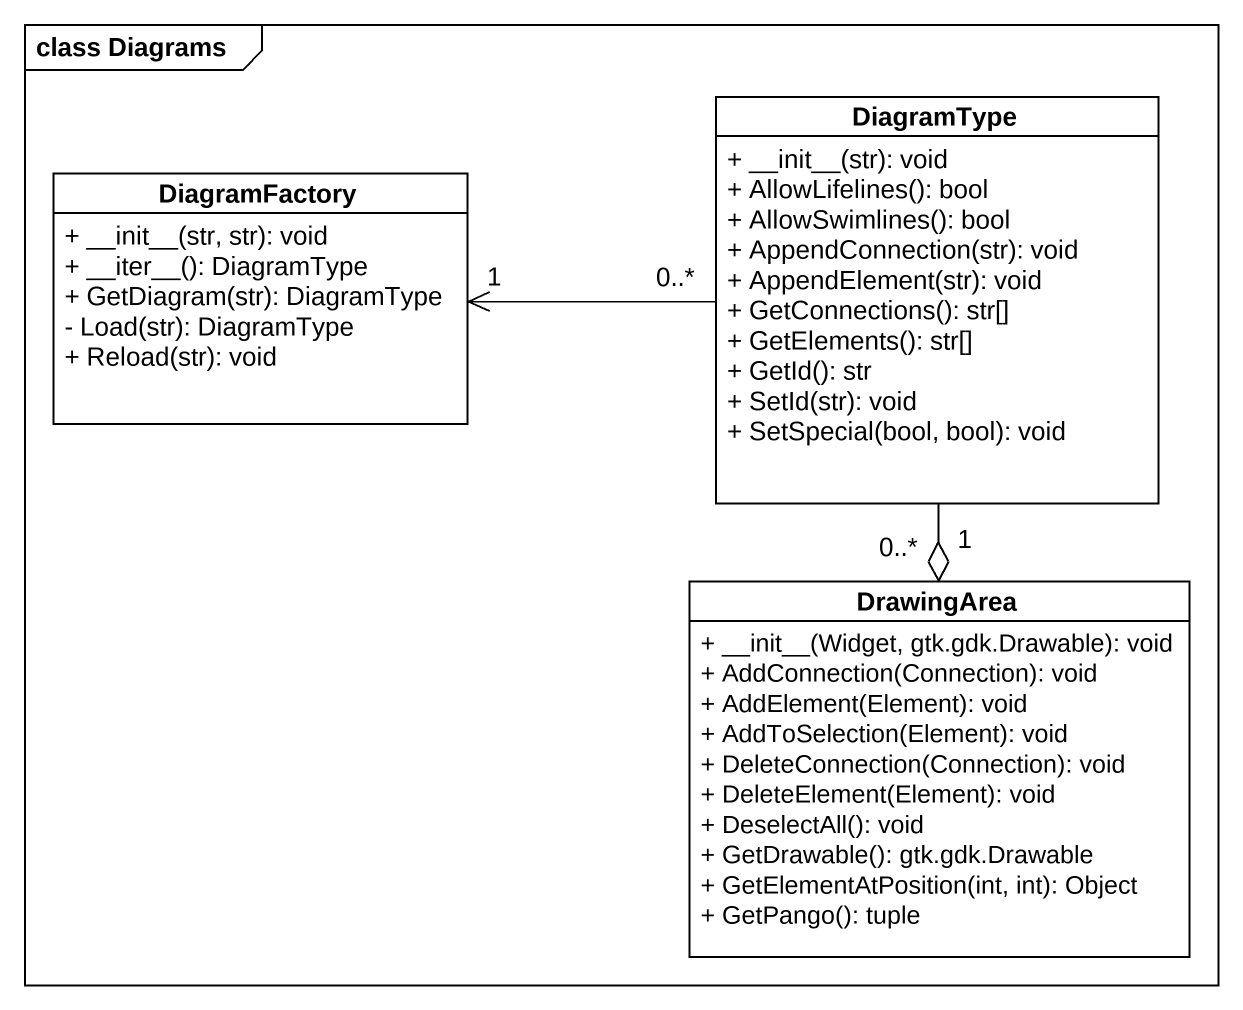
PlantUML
@startuml
mainframe class Diagrams
hide circle
hide empty members
skinparam classAttributeIconSize 0
class DiagramType {
  + ~__init~__(str): void
  + AllowLifelines(): bool
  + AllowSwimlines(): bool
  + AppendConnection(str): void
  + AppendElement(str): void
  + GetConnections(): str[]
  + GetElements(): str[]
  + GetId(): str
  + SetId(str): void
  + SetSpecial(bool, bool): void
}
class DiagramFactory {
  + ~__init~__(str, str): void
  + ~__iter~__(): DiagramType
  + GetDiagram(str): DiagramType
  - Load(str): DiagramType
  + Reload(str): void
}
class DrawingArea {
  + ~__init~__(Widget, gtk.gdk.Drawable): void
  + AddConnection(Connection): void
  + AddElement(Element): void
  + AddToSelection(Element): void
  + DeleteConnection(Connection): void
  + DeleteElement(Element): void
  + DeselectAll(): void
  + GetDrawable(): gtk.gdk.Drawable
  + GetElementAtPosition(int, int): Object
  + GetPango(): tuple
}
DiagramType "0..*" -left-> "1" DiagramFactory
DiagramType "1" --o "0..*" DrawingArea
@enduml
